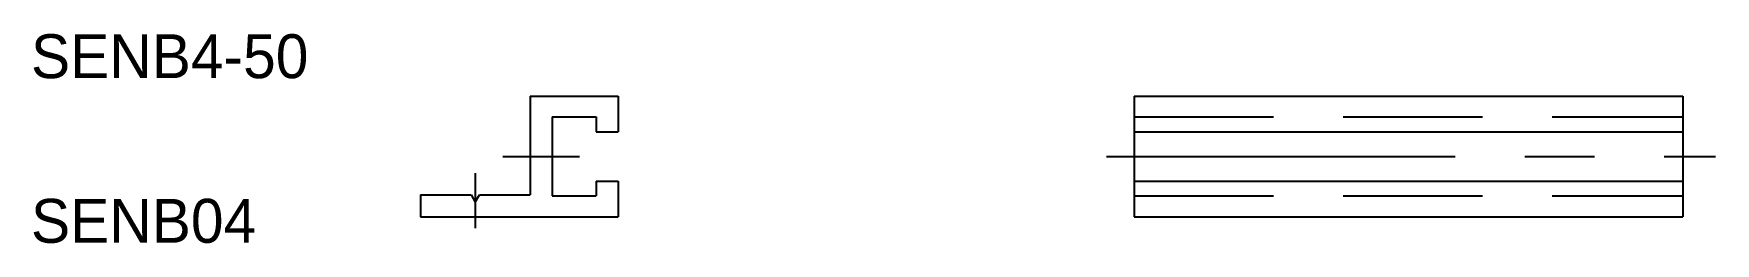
# Model space of a CAD drawing. Extents: x 18 to 171, y 142 to 161.
import ezdxf

# ---------------------------------------------------------------- set-up
doc = ezdxf.new("R2010")
doc.units = 0
doc.linetypes.add('CENTER', pattern=[50.8, 31.75, -6.35, 6.35, -6.35])
doc.linetypes.add('DASHED', pattern=[19.05, 12.7, -6.35])
doc.layers.get('0').update_dxf_attribs({"linetype": 'CONTINUOUS'})
doc.layers.add('CENTER', color=1, linetype='CENTER')

msp = doc.modelspace()

# ---------------------------------------------------------------- linework, layer by layer
for p, q in [((62.876732, 155.421975), (70.876732, 155.421975)), ((62.876732, 155.421975), (62.876732, 146.421975)), ((70.876732, 155.421975), (70.876732, 152.171975)), ((117.876732, 155.421975), (167.876732, 155.421975)), ((117.876732, 155.421975), (117.876732, 144.421975)), ((167.876732, 155.421975), (167.876732, 144.421975)), ((64.876732, 153.521975), (68.876732, 153.521975)), ((64.876732, 153.521975), (64.876732, 146.321975)), ((68.876732, 153.521975), (68.876732, 152.171975)), ((68.876732, 152.171975), (70.876732, 152.171975)), ((117.876732, 152.671975), (117.876732, 152.672075)), ((117.876732, 152.171975), (167.876732, 152.171975)), ((117.876732, 149.921975), (117.876832, 149.921975)), ((68.876732, 147.671975), (68.876732, 146.321975)), ((68.876732, 147.671975), (70.876732, 147.671975)), ((70.876732, 147.671975), (70.876732, 144.421975)), ((117.876732, 147.671975), (167.876732, 147.671975)), ((52.876732, 146.421975), (52.876732, 144.421975)), ((52.876732, 146.421975), (57.492217, 146.421975)), ((57.492217, 146.421975), (57.876732, 145.755975)), ((57.876732, 145.755975), (58.261247, 146.421975)), ((58.261247, 146.421975), (62.876732, 146.421975)), ((64.876732, 146.321975), (68.876732, 146.321975)), ((52.876732, 144.421975), (70.876732, 144.421975)), ((117.876732, 144.421975), (167.876732, 144.421975))]:
    msp.add_line(p, q)
at = {"color": 3, "linetype": 'DASHED'}
for p, q in [((117.876732, 153.521975), (167.876732, 153.521975)), ((117.876732, 146.321975), (167.876732, 146.321975))]:
    msp.add_line(p, q, dxfattribs=at)
at = {"layer": 'CENTER', "color": 1, "linetype": 'CENTER'}
for p, q in [((60.376732, 149.921975), (67.376732, 149.921975)), ((115.376732, 149.921975), (170.827133, 149.921975)), ((57.876732, 148.400775), (57.876732, 143.400775))]:
    msp.add_line(p, q, dxfattribs=at)

# ---------------------------------------------------------------- texts
for s, p in [('SENB4-50', (17.405656, 157.060456)), ('SENB04', (17.405656, 142.060456))]:
    msp.add_text(s, height=4).set_placement(p)

doc.saveas('drawing.dxf')
